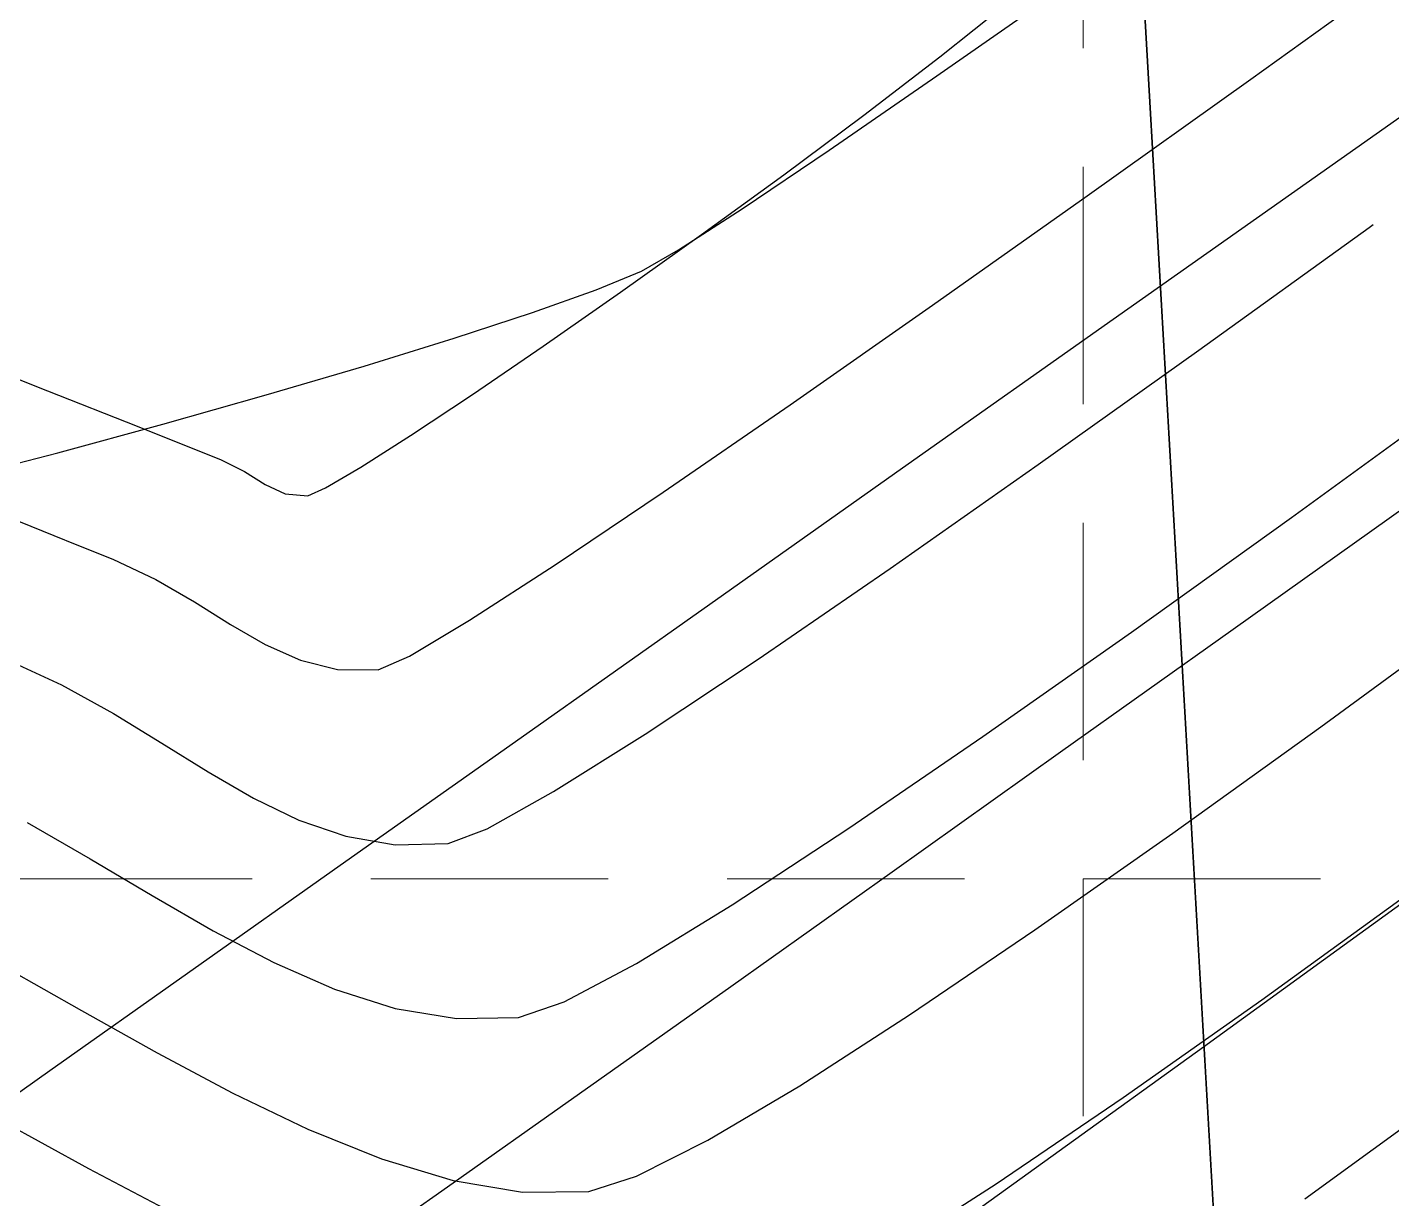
# Model space of a CAD drawing. Header units: inches. Extents: x 2547543 to 2548696, y 7125653 to 7126375.
# Drawn here: x 2547957.79 to 2547980.78, y 7125864.99 to 7125884.73 of the extents above; entities that cross this region are included whole.
import ezdxf

# ---------------------------------------------------------------- set-up
doc = ezdxf.new("R2010")
doc.units = ezdxf.units.IN
doc.header["$MEASUREMENT"] = 0
doc.linetypes.add('HIDDEN', pattern=[0.375, 0.25, -0.125])
for name, color, linetype in [('CONT-MJR', 6, 'Continuous'), ('CONT-MNR', 14, 'Continuous'), ('GRID', 254, 'HIDDEN'), ('V-AREA', 6, 'Continuous'), ('V-TOPO-MINR-E', 14, 'Continuous')]:
    doc.layers.add(name, color=color, linetype=linetype)

msp = doc.modelspace()

# ---------------------------------------------------------------- linework, layer by layer
at = {"layer": 'CONT-MJR', "color": 35, "extrusion": (-0.5881226690416768, 0.8087717392189804, 0), "elevation": 4264686.421919568}
msp.add_lwpolyline([(-6251626.901022932, 580), (-6251626.984793523, 580)], dxfattribs=at)
at = {"layer": 'CONT-MJR', "color": 35, "extrusion": (-0.5847418970191551, 0.8112193993430137, 0), "elevation": 4290742.298409569}
msp.add_lwpolyline([(-6233768.972585614, 580), (-6233772.510730377, 580)], dxfattribs=at)
at = {"layer": 'CONT-MJR', "color": 35, "elevation": 580}
for points in [[(2547974.824599896, 7125877.356432015), (2547977.530391676, 7125879.284660331)], [(2547970.109475472, 7125874.081161975), (2547972.334027871, 7125875.608668638)], [(2547958.372459131, 7125873.644567762), (2547959.247099078, 7125873.162635922)], [(2547960.063804483, 7125872.664551886), (2547960.842933347, 7125872.179470764)], [(2547960.842933347, 7125872.179470764), (2547961.604843667, 7125871.736547678)], [(2547962.369893444, 7125871.364937739), (2547963.158440675, 7125871.093796067)]]:
    msp.add_lwpolyline(points, dxfattribs=at)
at = {"layer": 'CONT-MJR', "color": 35, "extrusion": (0.5744243253713536, -0.8185576915658818, 0), "elevation": -4369322.999578591}
msp.add_lwpolyline([(6178938.64110525, 580), (6178941.683739938, 580)], dxfattribs=at)
at = {"layer": 'CONT-MJR', "color": 35, "extrusion": (-0.416547328127056, -0.909114032137999, 0), "elevation": -7539576.97374571}
msp.add_lwpolyline([(-651879.9657086874, 580), (-651878.9175096136, 580)], dxfattribs=at)
at = {"layer": 'CONT-MJR', "color": 35, "extrusion": (-0.5533804812552261, 0.8329285941578273, 0), "elevation": 4525347.355162477}
msp.add_lwpolyline([(-6065594.499247226, 580.0000000000009), (-6065596.789639127, 580.0000000000009)], dxfattribs=at)
at = {"layer": 'CONT-MJR', "color": 35, "extrusion": (-0.5206782431271109, -0.8537529895315537, 0), "elevation": -7410402.459962107}
msp.add_lwpolyline([(-1534959.294652497, 580), (-1534958.338046294, 580)], dxfattribs=at)
at = {"layer": 'CONT-MJR', "color": 35, "extrusion": (0.5319928281539685, -0.8467488593394988, 0), "elevation": -4678323.867110633}
msp.add_lwpolyline([(5948400.580831424, 580.0000000000009), (5948402.399686597, 580.0000000000009)], dxfattribs=at)
at = {"layer": 'CONT-MJR', "color": 35, "extrusion": (-0.4369175972181225, -0.8995015359859828, 0), "elevation": -7522981.834456068}
msp.add_lwpolyline([(-821523.3800267535, 580.0000000000005), (-821522.5295003825, 580.0000000000005)], dxfattribs=at)
at = {"layer": 'CONT-MJR', "color": 35, "extrusion": (0.4885068688040727, -0.8725600490116657, 0), "elevation": -4973051.871581998}
msp.add_lwpolyline([(5704289.972660578, 580), (5704291.258181629, 580)], dxfattribs=at)
at = {"layer": 'CONT-MJR', "color": 35, "extrusion": (-0.1676068119316435, -0.9858539225433506, 0), "elevation": -7452123.95126265}
msp.add_lwpolyline([(1317574.937977673, 580), (1317575.782324555, 580)], dxfattribs=at)
at = {"layer": 'CONT-MJR', "color": 35, "extrusion": (0.3559954051353784, -0.9344877053886251, 0), "elevation": -5751975.018837106}
msp.add_lwpolyline([(4917819.183835922, 580), (4917819.882052933, 580)], dxfattribs=at)
at = {"layer": 'CONT-MJR', "color": 35, "extrusion": (0.01924682021722943, -0.9998147627993527, 0), "elevation": -7075510.771038668}
msp.add_lwpolyline([(2684642.370236016, 580.0000000000009), (2684643.267018273, 580.0000000000009)], dxfattribs=at)
at = {"layer": 'CONT-MNR', "color": 35}
for points, elevation in [([(2547978.406375271, 7125883.853721932), (2547981.255597288, 7125885.901843585)], 581), ([(2547971.891189216, 7125883.24801057), (2547973.16885834, 7125884.229182672)], 582), ([(2547964.25295963, 7125877.84917873), (2547965.292721453, 7125878.538905729)], 582), ([(2547979.095912918, 7125876.46827394), (2547981.935841389, 7125878.534454106)], 579), ([(2547959.645958696, 7125878.002660909), (2547960.640835751, 7125877.607387306)], 582), ([(2547962.141231866, 7125876.866909793), (2547962.521424883, 7125876.831238679)], 582), ([(2547962.521424883, 7125876.831238679), (2547962.821317608, 7125876.964953371)], 582), ([(2547966.69008996, 7125875.668733937), (2547968.508975608, 7125876.89293115)], 581), ([(2547959.234715891, 7125875.762783634), (2547959.95888531, 7125875.421044523)], 581), ([(2547964.231704818, 7125874.130847222), (2547965.245626885, 7125874.734167526)], 581), ([(2547979.587587442, 7125872.940656502), (2547982.209107175, 7125874.858703353)], 578), ([(2547977.092412714, 7125871.146964383), (2547979.587587442, 7125872.940656502)], 578), ([(2547971.635272553, 7125871.228214149), (2547973.894430653, 7125872.77334776)], 579), ([(2547969.672100271, 7125869.940375129), (2547971.635272553, 7125871.228214149)], 579), ([(2547961.949688158, 7125868.964880278), (2547962.97072063, 7125868.518270523)], 579), ([(2547966.838504552, 7125868.303805672), (2547968.056111654, 7125868.951636902)], 579), ([(2547962.97072063, 7125868.518270523), (2547963.994553737, 7125868.193551353)], 579), ([(2547976.255872763, 7125866.688856749), (2547978.591721427, 7125868.338366602)], 577), ([(2547958.707851465, 7125868.158287724), (2547959.984174105, 7125867.443917667)], 578), ([(2547963.994553737, 7125868.193551353), (2547965.026151218, 7125868.022948485)], 579), ([(2547959.984174105, 7125867.443917667), (2547961.258884066, 7125866.766666126)], 578), ([(2547962.521845646, 7125866.159980275), (2547963.762923143, 7125865.65730729)], 578), ([(2547972.220600442, 7125864.016505028), (2547974.117104502, 7125865.234850901)], 577)]:
    msp.add_lwpolyline(points, dxfattribs=dict(at, elevation=elevation))
at = {"layer": 'CONT-MNR', "color": 35, "extrusion": (0.6239947324978378, -0.7814285468390261, 0), "elevation": -3978447.522239922}
msp.add_lwpolyline([(6437573.194125206, 582), (6437574.67390511, 582)], dxfattribs=at)
at = {"layer": 'CONT-MNR', "color": 35, "extrusion": (0.5809311523337788, -0.8139526990238118, 0), "elevation": -4319932.363929997}
msp.add_lwpolyline([(6213578.434264206, 581), (6213581.819462895, 581)], dxfattribs=at)
at = {"layer": 'CONT-MNR', "color": 35, "extrusion": (0.5976558899414263, -0.8017527282263041, 0), "elevation": -4190385.926940163}
msp.add_lwpolyline([(6301667.821857819, 582), (6301669.509413348, 582)], dxfattribs=at)
at = {"layer": 'CONT-MNR', "color": 35, "extrusion": (0.5882679979083749, -0.8086660390030437, 0), "elevation": -4263569.437735707}
msp.add_lwpolyline([(6252384.011524465, 582), (6252385.720934247, 582)], dxfattribs=at)
at = {"layer": 'CONT-MNR', "color": 35, "extrusion": (0.5775740710399587, -0.8163382831046997, 0), "elevation": -4345485.515717305}
msp.add_lwpolyline([(6195731.488008901, 581.0000000000009), (6195734.679630345, 581.0000000000009)], dxfattribs=at)
at = {"layer": 'CONT-MNR', "color": 35, "extrusion": (0.5799426273620099, -0.814657319962479, 0), "elevation": -4327475.381654343}
msp.add_lwpolyline([(6208322.332477191, 582), (6208324.008871985, 582)], dxfattribs=at)
at = {"layer": 'CONT-MNR', "color": 35, "extrusion": (0.5719044593667595, -0.8203202358569577, 0), "elevation": -4388309.635393853}
msp.add_lwpolyline([(6165470.648665824, 582.0000000000009), (6165472.237117685, 582.0000000000009)], dxfattribs=at)
at = {"layer": 'CONT-MNR', "color": 35, "extrusion": (-0.573244603100561, 0.8193842962957493, 0), "elevation": 4378222.407939542}
msp.add_lwpolyline([(-6172638.450060227, 581), (-6172641.378326617, 581)], dxfattribs=at)
at = {"layer": 'CONT-MNR', "color": 35, "extrusion": (-0.3686964699212125, -0.9295498443158583, 0), "elevation": -7563282.515337572}
msp.add_lwpolyline([(-258834.3077020259, 582.0000000000005), (-258832.199064964, 582.0000000000005)], dxfattribs=at)
at = {"layer": 'CONT-MNR', "color": 35, "extrusion": (0.563298532542157, -0.8262534497573081, 0), "elevation": -4452516.614964082}
msp.add_lwpolyline([(6119262.037012236, 582), (6119263.482570355, 582)], dxfattribs=at)
at = {"layer": 'CONT-MNR', "color": 35, "extrusion": (-0.3689156987787627, -0.9294628595025071, 0), "elevation": -7563221.258068166}
msp.add_lwpolyline([(-260616.0309528061, 582), (-260614.4043340972, 582)], dxfattribs=at)
at = {"layer": 'CONT-MNR', "color": 35, "extrusion": (0.5672860063729925, -0.823520847928807, 0), "elevation": -4422881.301282031}
msp.add_lwpolyline([(6140715.431503994, 581), (6140718.02669001, 581)], dxfattribs=at)
at = {"layer": 'CONT-MNR', "color": 35, "extrusion": (-0.5374390086938825, 0.8433026217996343, 0), "elevation": 4639896.09053829}
msp.add_lwpolyline([(-5978428.667053871, 582.0000000000009), (-5978429.662108917, 582.0000000000009)], dxfattribs=at)
at = {"layer": 'CONT-MNR', "color": 35, "extrusion": (0.3701855478506592, 0.9289578355138125, 0), "elevation": 7562858.044024561}
msp.add_lwpolyline([(270948.9041222492, 582.0000000000009), (270948.4637692315, 582.0000000000009)], dxfattribs=at)
at = {"layer": 'CONT-MNR', "color": 35, "extrusion": (-0.4557635242820001, -0.8901008987379188, 0), "elevation": -7504017.62537247}
msp.add_lwpolyline([(-979772.5971801812, 582.0000000000005), (-979772.1463776762, 582.0000000000005)], dxfattribs=at)
at = {"layer": 'CONT-MNR', "color": 35, "extrusion": (-0.5080015069328839, 0.8613561800753038, 0), "elevation": 4843549.209380528}
msp.add_lwpolyline([(-5814659.759158667, 582), (-5814660.44703844, 582)], dxfattribs=at)
at = {"layer": 'CONT-MNR', "color": 35, "extrusion": (0.5237640489741654, 0.8518633816535304, 0), "elevation": 7404804.488282792}
msp.add_lwpolyline([(1561763.257035177, 582.0000000000005), (1561762.847879636, 582.0000000000005)], dxfattribs=at)
at = {"layer": 'CONT-MNR', "color": 35, "extrusion": (0.4192316713260019, 0.9078792903008678, 0), "elevation": 7537622.45964545}
msp.add_lwpolyline([(674151.5842588102, 582.0000000000009), (674151.2080828203, 582.0000000000009)], dxfattribs=at)
at = {"layer": 'CONT-MNR', "color": 35, "extrusion": (-0.372868457433614, -0.9278842133860654, 0), "elevation": -7562041.256886235}
msp.add_lwpolyline([(-292805.0604687156, 581.0000000000009), (-292803.8040430527, 581.0000000000009)], dxfattribs=at)
at = {"layer": 'CONT-MNR', "color": 35, "extrusion": (-0.5827318708828916, 0.8126644859087453, 0), "elevation": 4306158.111207236}
msp.add_lwpolyline([(-6223124.12875139, 579.0000000000009), (-6223127.448123949, 579.0000000000009)], dxfattribs=at)
at = {"layer": 'CONT-MNR', "color": 35, "extrusion": (-0.373719060980908, -0.9275419470080847, 0), "elevation": -7561769.61176571}
msp.add_lwpolyline([(-299737.1800232357, 581.0000000000009), (-299736.5292685046, 581.0000000000009)], dxfattribs=at)
at = {"layer": 'CONT-MNR', "color": 35, "extrusion": (-0.5432159740197298, 0.839592999952832, 0), "elevation": 4598739.122676177}
msp.add_lwpolyline([(-6010142.768814826, 581.0000000000005), (-6010144.489247316, 581.0000000000005)], dxfattribs=at)
at = {"layer": 'CONT-MNR', "color": 35, "extrusion": (-0.5016151146912986, -0.8650909066180476, 0), "elevation": -7442625.255443761}
msp.add_lwpolyline([(-1370229.825744578, 581), (-1370229.071532398, 581)], dxfattribs=at)
at = {"layer": 'CONT-MNR', "color": 35, "extrusion": (-0.5286544250039206, -0.8488371451131096, 0), "elevation": -7395698.079619957}
msp.add_lwpolyline([(-1604321.762162297, 581), (-1604321.047476617, 581)], dxfattribs=at)
at = {"layer": 'CONT-MNR', "color": 35, "extrusion": (0.5016335863659067, 0.865080195721575, 0), "elevation": 7442595.973504011}
msp.add_lwpolyline([(1370387.274989315, 581), (1370386.59674193, 581)], dxfattribs=at)
at = {"layer": 'CONT-MNR', "color": 35, "extrusion": (-0.5751843853790736, 0.8180237911064064, 0), "elevation": 4363578.662565839}
msp.add_lwpolyline([(-6182994.016189826, 579.0000000000009), (-6182997.077159566, 579.0000000000009)], dxfattribs=at)
at = {"layer": 'CONT-MNR', "color": 35, "extrusion": (0.4088649131408079, 0.9125949171469014, 0), "elevation": 7544808.870898718}
msp.add_lwpolyline([(588262.9947193102, 581.0000000000009), (588262.3452285323, 581.0000000000009)], dxfattribs=at)
at = {"layer": 'CONT-MNR', "color": 35, "extrusion": (-0.2390782544616371, -0.9710003029060171, 0), "elevation": -7528388.272287262}
msp.add_lwpolyline([(770430.7281601694, 581.0000000000009), (770431.3714169813, 581.0000000000009)], dxfattribs=at)
at = {"layer": 'CONT-MNR', "color": 35, "extrusion": (0.400500083420834, -0.9162967222357096, 0), "elevation": -5508955.221808464}
msp.add_lwpolyline([(5188603.882307807, 581), (5188604.457735628, 581)], dxfattribs=at)
at = {"layer": 'CONT-MNR', "color": 35, "extrusion": (-0.007233081624086943, -0.999973840922961, 0), "elevation": -7144117.123553444}
msp.add_lwpolyline([(2496354.342100936, 581), (2496355.024498895, 581)], dxfattribs=at)
at = {"layer": 'CONT-MNR', "color": 35, "extrusion": (0.5001417154877262, 0.865943568847875, 0), "elevation": 7444942.429163228}
msp.add_lwpolyline([(1357557.843524657, 579.0000000000009), (1357556.620041584, 579.0000000000009)], dxfattribs=at)
at = {"layer": 'CONT-MNR', "color": 35, "extrusion": (0.5745101448512621, -0.818497460877541, 0), "elevation": -4368668.751891152}
msp.add_lwpolyline([(6179395.20530984, 578), (6179398.045347882, 578)], dxfattribs=at)
at = {"layer": 'CONT-MNR', "color": 35, "extrusion": (-0.5105353978947579, -0.8598567366116528, 0), "elevation": -7428051.124703478}
msp.add_lwpolyline([(-1447129.655201964, 579), (-1447128.442891886, 579)], dxfattribs=at)
at = {"layer": 'CONT-MNR', "color": 35, "extrusion": (0.5872325362368007, -0.8094182777679874, 0), "elevation": -4271552.147348481}
msp.add_lwpolyline([(6246922.180729397, 577.0000000000009), (6246925.254227165, 577.0000000000009)], dxfattribs=at)
at = {"layer": 'CONT-MNR', "color": 35, "extrusion": (0.4992788368836361, 0.8664413673412202, 0), "elevation": 7446291.081879927}
msp.add_lwpolyline([(1350138.276381641, 579.0000000000005), (1350137.087238958, 579.0000000000005)], dxfattribs=at)
at = {"layer": 'CONT-MNR', "color": 35, "extrusion": (-0.5219071364922755, 0.8530023100076771, 0), "elevation": 4748579.964519238}
msp.add_lwpolyline([(-5892464.497257041, 579), (-5892466.3917286, 579)], dxfattribs=at)
at = {"layer": 'CONT-MNR', "color": 35, "extrusion": (0.4642209764114221, 0.8857194166662635, 0), "elevation": 7494337.886957383}
msp.add_lwpolyline([(1051199.632105058, 579.0000000000009), (1051198.476890941, 579.0000000000009)], dxfattribs=at)
at = {"layer": 'CONT-MNR', "color": 35, "extrusion": (-0.5615790137648652, 0.8274231150378151, 0), "elevation": 4465219.994504145}
msp.add_lwpolyline([(-6109989.444381434, 578), (-6109991.994089423, 578)], dxfattribs=at)
at = {"layer": 'CONT-MNR', "color": 35, "extrusion": (-0.4928159825991001, -0.8701335571594073, 0), "elevation": -7456131.782651606}
msp.add_lwpolyline([(-1294678.801357388, 578.0000000000009), (-1294677.344340122, 578.0000000000009)], dxfattribs=at)
at = {"layer": 'CONT-MNR', "color": 35, "extrusion": (-0.32629962971264, 0.945266391896694, 0), "elevation": 5904443.184745281}
msp.add_lwpolyline([(-4733674.796519723, 579.0000000000005), (-4733675.609018453, 579.0000000000005)], dxfattribs=at)
at = {"layer": 'CONT-MNR', "color": 35, "extrusion": (0.5422831963441657, -0.8401957718072349, 0), "elevation": -4605401.476923306}
msp.add_lwpolyline([(6005032.172582991, 578.0000000000009), (6005034.375099347, 578.0000000000009)], dxfattribs=at)
at = {"layer": 'CONT-MNR', "color": 35, "extrusion": (0.01506940475560243, -0.999886450073363, 0), "elevation": -7086662.564875061}
msp.add_lwpolyline([(2655058.294382241, 579), (2655059.338826428, 579)], dxfattribs=at)
at = {"layer": 'CONT-MNR', "color": 35, "extrusion": (-0.4330003687898484, -0.9013937433928946, 0), "elevation": -7526479.884483251}
msp.add_lwpolyline([(-788786.6007481772, 578.0000000000009), (-788785.1996273124, 578.0000000000009)], dxfattribs=at)
at = {"layer": 'CONT-MNR', "color": 35, "extrusion": (0.5107825959403121, -0.8597099160091594, 0), "elevation": -4824719.281212013}
msp.add_lwpolyline([(5830282.757337822, 578), (5830284.556941038, 578)], dxfattribs=at)
at = {"layer": 'CONT-MNR', "color": 35, "extrusion": (0.5622157387281153, -0.8269906064317778, 0), "elevation": -4460512.461412447}
msp.add_lwpolyline([(6113424.247365421, 577.0000000000005), (6113426.833571656, 577.0000000000005)], dxfattribs=at)
at = {"layer": 'CONT-MNR', "color": 35, "extrusion": (-0.5882916457677014, 0.8086488357253286, 0), "elevation": 4263367.478625907}
msp.add_lwpolyline([(-6252507.348121298, 576.0000000000009), (-6252510.194975566, 576.0000000000009)], dxfattribs=at)
at = {"layer": 'CONT-MNR', "color": 35, "extrusion": (-0.4794965959584797, -0.8775437393453562, 0), "elevation": -7474996.23768058}
msp.add_lwpolyline([(-1180884.612607314, 577), (-1180882.930915076, 577)], dxfattribs=at)
at = {"layer": 'CONT-MNR', "color": 35, "extrusion": (-0.4511297270256197, 0.8924583852448192, 0), "elevation": 5210074.159998054}
msp.add_lwpolyline([(-5488645.157674769, 578.0000000000005), (-5488646.501673276, 578.0000000000005)], dxfattribs=at)
at = {"layer": 'CONT-MNR', "color": 35, "extrusion": (-0.289160153611472, -0.9572807349797602, 0), "elevation": -7558223.506877474}
msp.add_lwpolyline([(378600.2155911729, 578), (378601.4786038604, 578)], dxfattribs=at)
at = {"layer": 'CONT-MNR', "color": 35, "extrusion": (-0.4683629808908004, -0.8835361442131746, 0), "elevation": -7489329.315966343}
msp.add_lwpolyline([(-1086277.886579957, 577.0000000000005), (-1086276.201173791, 577.0000000000005)], dxfattribs=at)
at = {"layer": 'CONT-MNR', "color": 35, "extrusion": (-0.1642526007480795, -0.9864183104279299, 0), "elevation": -7447593.875027601}
msp.add_lwpolyline([(1342917.395883934, 578.0000000000005), (1342918.578852876, 578.0000000000005)], dxfattribs=at)
at = {"layer": 'CONT-MNR', "color": 35, "extrusion": (0.301899254621964, -0.9533398345074555, 0), "elevation": -6024141.64799701}
msp.add_lwpolyline([(4580372.044369237, 578.0000000000009), (4580372.891415501, 578.0000000000009)], dxfattribs=at)
at = {"layer": 'CONT-MNR', "color": 35, "extrusion": (0.009015037673997134, -0.9999593637222147, 0), "elevation": -7102605.518420948}
msp.add_lwpolyline([(2612102.541339661, 578.0000000000009), (2612103.655995992, 578.0000000000009)], dxfattribs=at)
at = {"layer": 'GRID', "color": 252, "linetype": 'HIDDEN', "lineweight": 0, "ltscale": 16}
for p, q in [((2547975.583313596, 7126356.376313465), (2547975.583313596, 7125726.296813901)), ((2547561.583313602, 7125870.376313471), (2548677.583313586, 7125870.376313471))]:
    msp.add_line(p, q, dxfattribs=at)
at = {"layer": 'V-AREA', "color": 7}
for p, q in [((2547975.737416676, 7125900.366204984), (2547980.736720876, 7125813.222181662)), ((2547980.005037793, 7125825.976318061), (2547975.737416676, 7125900.366204984))]:
    msp.add_line(p, q, dxfattribs=at)
at = {"layer": 'V-TOPO-MINR-E', "color": 35}
for points, elevation in [([(2547973.11624689, 7125883.907487187), (2547975.226063165, 7125885.379588504)], 579), ([(2547971.303111154, 7125882.658093361), (2547973.11624689, 7125883.907487187)], 579), ([(2547976.088414267, 7125879.805304252), (2547979.587149796, 7125882.272277853)], 578), ([(2547972.636457273, 7125877.368861701), (2547976.088414267, 7125879.805304252)], 578), ([(2547960.07710982, 7125878.038226627), (2547961.81745289, 7125878.530496362)], 579), ([(2547969.645608953, 7125868.562455476), (2547972.364544934, 7125870.494656956)], 577), ([(2547975.181065916, 7125865.790941813), (2547977.611752093, 7125867.546385407)], 576), ([(2547956.264007539, 7125865.792729397), (2547958.176439702, 7125867.145471547)], 578), ([(2547972.847713171, 7125864.114451017), (2547975.181065916, 7125865.790941813)], 576)]:
    msp.add_lwpolyline(points, dxfattribs=dict(at, elevation=elevation))
at = {"layer": 'V-TOPO-MINR-E', "color": 35, "extrusion": (0.5757781827559272, -0.8176059468119605, 0), "elevation": -4359092.665707989}
msp.add_lwpolyline([(6186170.808073977, 578.0000000000005), (6186175.071214024, 578.0000000000005)], dxfattribs=at)
at = {"layer": 'V-TOPO-MINR-E', "color": 35, "extrusion": (0.5593183948118711, -0.8289529137563074, 0), "elevation": -4481893.973229192}
msp.add_lwpolyline([(6097783.716451515, 579), (6097785.485823976, 579)], dxfattribs=at)
at = {"layer": 'V-TOPO-MINR-E', "color": 35, "extrusion": (0.543314201125142, -0.8395294389452634, 0), "elevation": -4598039.242958525}
msp.add_lwpolyline([(6010687.117971721, 579), (6010688.393196136, 579)], dxfattribs=at)
at = {"layer": 'V-TOPO-MINR-E', "color": 35, "extrusion": (0.4982560043033424, -0.8670299615213235, 0), "elevation": -4908811.571747463}
msp.add_lwpolyline([(5759677.522480473, 579), (5759678.243011147, 579)], dxfattribs=at)
at = {"layer": 'V-TOPO-MINR-E', "color": 35, "extrusion": (0.3813409971673024, -0.9244344454202513, 0), "elevation": -5615764.784264586}
msp.add_lwpolyline([(5072819.10921618, 579), (5072819.935470053, 579)], dxfattribs=at)
at = {"layer": 'V-TOPO-MINR-E', "color": 35, "extrusion": (0.3362170070786667, -0.9417845423190295, 0), "elevation": -5854373.952662393}
msp.add_lwpolyline([(4795477.302484073, 579), (4795478.438008372, 579)], dxfattribs=at)
at = {"layer": 'V-TOPO-MINR-E', "color": 35, "extrusion": (0.3116189461385653, -0.9502071523659933, 0), "elevation": -5977067.490981266}
msp.add_lwpolyline([(4641653.611553768, 579), (4641655.00059049, 579)], dxfattribs=at)
at = {"layer": 'V-TOPO-MINR-E', "color": 35, "extrusion": (0.2952829874534074, -0.9554098373580789, 0), "elevation": -6055764.648017679}
msp.add_lwpolyline([(4538500.211971011, 579), (4538501.797863971, 579)], dxfattribs=at)
at = {"layer": 'V-TOPO-MINR-E', "color": 35, "extrusion": (0.2828225667699267, -0.9591722450768008, 0), "elevation": -6114323.806996974}
msp.add_lwpolyline([(4459293.513301948, 579), (4459295.239096828, 579)], dxfattribs=at)
at = {"layer": 'V-TOPO-MINR-E', "color": 35, "extrusion": (0.2621189229612998, -0.965035579771859, 0), "elevation": -6208857.292843175}
msp.add_lwpolyline([(4326697.772442835, 579), (4326699.606782768, 579)], dxfattribs=at)
at = {"layer": 'V-TOPO-MINR-E', "color": 35, "extrusion": (0.2516609668214018, -0.9678154564680798, 0), "elevation": -6255312.790025065}
msp.add_lwpolyline([(4259256.864467351, 579.0000000000009), (4259258.667409456, 579.0000000000009)], dxfattribs=at)
at = {"layer": 'V-TOPO-MINR-E', "color": 35, "extrusion": (0.5769583906725159, -0.8167735398704958, 0), "elevation": -4350153.891440232}
msp.add_lwpolyline([(6192447.272972763, 578.0000000000005), (6192451.368640517, 578.0000000000005)], dxfattribs=at)
at = {"layer": 'V-TOPO-MINR-E', "color": 35, "extrusion": (-0.5797941515159935, 0.8147629973604896, 0), "elevation": 4328596.127989763}
msp.add_lwpolyline([(-6207538.689392496, 577), (-6207542.273894919, 577)], dxfattribs=at)
at = {"layer": 'V-TOPO-MINR-E', "color": 35, "extrusion": (-0.5772049587995484, 0.8165993114969002, 0), "elevation": 4348284.113811648}
msp.add_lwpolyline([(-6193756.465641003, 578.0000000000005), (-6193760.358080837, 578.0000000000005)], dxfattribs=at)
at = {"layer": 'V-TOPO-MINR-E', "color": 35, "extrusion": (0.5798923892928654, -0.8146930813749507, 0), "elevation": -4327847.607740468}
msp.add_lwpolyline([(6208057.007979125, 577), (6208060.575069142, 577)], dxfattribs=at)
at = {"layer": 'V-TOPO-MINR-E', "color": 35, "extrusion": (-0.5773901988400911, 0.8164683449365321, 0), "elevation": 4346878.877420758}
msp.add_lwpolyline([(-6194739.148732751, 578.0000000000005), (-6194742.764242089, 578.0000000000005)], dxfattribs=at)
at = {"layer": 'V-TOPO-MINR-E', "color": 35, "extrusion": (0.5797281582663864, -0.8148099548441121, 0), "elevation": -4329098.889765143}
msp.add_lwpolyline([(6207181.025211167, 577.0000000000009), (6207184.509322876, 577.0000000000009)], dxfattribs=at)
at = {"layer": 'V-TOPO-MINR-E', "color": 35, "extrusion": (0.5868425327023701, -0.8097010817650349, 0), "elevation": -4274561.024779036}
msp.add_lwpolyline([(6244865.43886612, 576), (6244868.472210662, 576)], dxfattribs=at)
at = {"layer": 'V-TOPO-MINR-E', "color": 35, "extrusion": (-0.5775110911423439, 0.81638283887376, 0), "elevation": 4345961.543143257}
msp.add_lwpolyline([(-6195379.480469816, 578), (-6195382.74534583, 578)], dxfattribs=at)
at = {"layer": 'V-TOPO-MINR-E', "color": 35, "extrusion": (0.5865522133960203, -0.809911415501862, 0), "elevation": -4276799.56331509}
msp.add_lwpolyline([(6243329.535900423, 576.0000000000009), (6243332.587595541, 576.0000000000009)], dxfattribs=at)
at = {"layer": 'V-TOPO-MINR-E', "color": 35, "extrusion": (0.5775532487031686, -0.8163530148853596, 0), "elevation": -4345641.60551568}
msp.add_lwpolyline([(6195601.058832623, 578.0000000000009), (6195603.899372337, 578.0000000000009)], dxfattribs=at)
at = {"layer": 'V-TOPO-MINR-E', "color": 35, "extrusion": (-0.5784532814036508, 0.8157155148906686, 0), "elevation": 4338800.141047202}
msp.add_lwpolyline([(-6200397.302735427, 577.0000000000005), (-6200400.424197188, 577.0000000000005)], dxfattribs=at)
at = {"layer": 'V-TOPO-MINR-E', "color": 35, "extrusion": (0.5771322634091106, -0.8166506906458092, 0), "elevation": -4348829.989260342}
msp.add_lwpolyline([(6193363.859782387, 577.0000000000009), (6193366.701579193, 577.0000000000009)], dxfattribs=at)
at = {"layer": 'V-TOPO-MINR-E', "color": 35, "extrusion": (0.5750340781861636, -0.8181294573138099, 0), "elevation": -4364713.583122758}
msp.add_lwpolyline([(6182177.823697216, 577), (6182180.320279596, 577)], dxfattribs=at)

doc.saveas('drawing.dxf')
